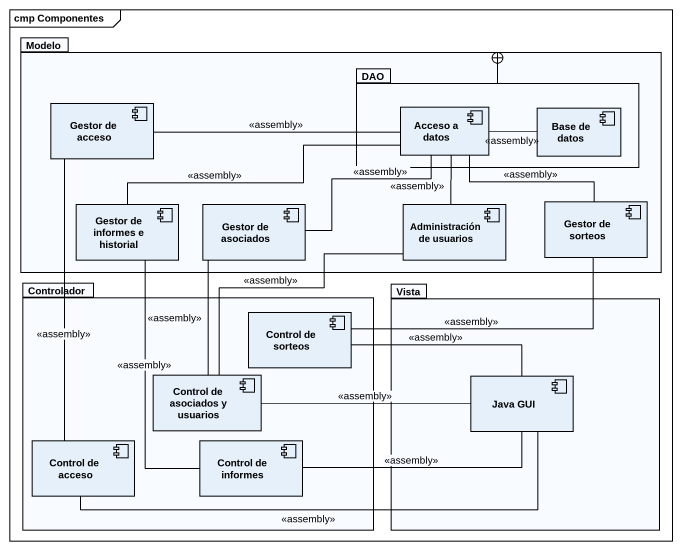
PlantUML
@startuml
mainframe cmp Componentes
package Modelo {
  package DAO {
    component "Acceso a datos" as Acceso_a_datos
    component "Base de datos" as Base_de_datos
  }
  component "Gestor de acceso" as Gestor_de_acceso
  component "Gestor de informes e historial" as Gestor_de_informes_e
  component "Gestor de asociados" as Gestor_de_asociados
  component "Administración de usuarios" as Administración_de_usuarios
  component "Gestor de sorteos" as Gestor_de_sorteos
}
package Controlador {
  component "Control de sorteos" as Control_de_sorteos
  component "Control de asociados y usuarios" as Control_de_asociados_y
  component "Control de acceso" as Control_de_acceso
  component "Control de informes" as Control_de_informes
}
package Vista {
  component "Java GUI" as Java_GUI
}
DAO -left-+ Modelo
Gestor_de_acceso -right- Acceso_a_datos : <<assembly>>
Acceso_a_datos -right- Base_de_datos : <<assembly>>
Gestor_de_informes_e -right- Acceso_a_datos : <<assembly>>
Gestor_de_asociados -right- Acceso_a_datos : <<assembly>>
Administración_de_usuarios -up- Acceso_a_datos : <<assembly>>
Gestor_de_sorteos -up- Acceso_a_datos : <<assembly>>
Control_de_sorteos -right- Gestor_de_sorteos : <<assembly>>
Control_de_asociados_y -up- Gestor_de_asociados : <<assembly>>
Control_de_asociados_y -up- Administración_de_usuarios : <<assembly>>
Java_GUI -left- Control_de_sorteos : <<assembly>>
Java_GUI -left- Control_de_asociados_y : <<assembly>>
Java_GUI -left- Control_de_acceso : <<assembly>>
Java_GUI -left- Control_de_informes : <<assembly>>
Control_de_acceso -up- Gestor_de_acceso : <<assembly>>
Control_de_informes -up- Gestor_de_informes_e : <<assembly>>
@enduml
